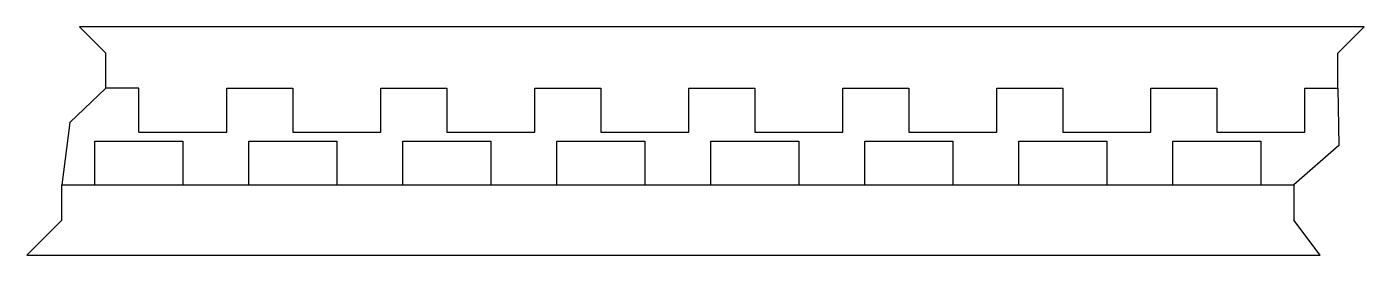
# Model space of a CAD drawing. Extents: x -3 to 149, y -3 to 23.
import ezdxf

# ---------------------------------------------------------------- set-up
doc = ezdxf.new("R2010")
doc.units = 0
doc.layers.add('default', color=7, linetype='CONTINUOUS')

msp = doc.modelspace()

# ---------------------------------------------------------------- linework, layer by layer
at = {"layer": 'default'}
for p, q in [((149, 23), (3, 23)), ((6, 20), (3, 23)), ((149, 23), (146, 20)), ((6, 16), (6, 20)), ((146, 16), (146, 20)), ((6, 16), (1.9, 12.1)), ((9.75, 16), (6, 16)), ((9.75, 11), (9.75, 16)), ((19.75, 11), (19.75, 16)), ((19.75, 16), (27.25, 16)), ((27.25, 16), (27.25, 11)), ((37.25, 11), (37.25, 16)), ((37.25, 16), (44.75, 16)), ((44.75, 16), (44.75, 11)), ((54.75, 11), (54.75, 16)), ((54.75, 16), (62.25, 16)), ((62.25, 16), (62.25, 11)), ((72.25, 11), (72.25, 16)), ((72.25, 16), (79.75, 16)), ((79.75, 16), (79.75, 11)), ((89.75, 11), (89.75, 16)), ((89.75, 16), (97.25, 16)), ((97.25, 16), (97.25, 11)), ((107.25, 11), (107.25, 16)), ((107.25, 16), (114.75, 16)), ((114.75, 16), (114.75, 11)), ((124.75, 11), (124.75, 16)), ((124.75, 16), (132.25, 16)), ((132.25, 16), (132.25, 11)), ((142.25, 11), (142.25, 16)), ((142.25, 16), (146, 16)), ((146, 16), (146.1, 9.5)), ((1.9, 12.1), (1, 5)), ((9.75, 11), (19.75, 11)), ((27.25, 11), (37.25, 11)), ((44.75, 11), (54.75, 11)), ((62.25, 11), (72.25, 11)), ((79.75, 11), (89.75, 11)), ((97.25, 11), (107.25, 11)), ((114.75, 11), (124.75, 11)), ((132.25, 11), (142.25, 11)), ((4.75, 5), (4.75, 10)), ((4.75, 10), (14.75, 10)), ((14.75, 10), (14.75, 5)), ((22.25, 5), (22.25, 10)), ((22.25, 10), (32.25, 10)), ((32.25, 10), (32.25, 5)), ((39.75, 5), (39.75, 10)), ((39.75, 10), (49.75, 10)), ((49.75, 10), (49.75, 5)), ((57.25, 5), (57.25, 10)), ((57.25, 10), (67.25, 10)), ((67.25, 10), (67.25, 5)), ((74.75, 5), (74.75, 10)), ((74.75, 10), (84.75, 10)), ((84.75, 10), (84.75, 5)), ((92.25, 5), (92.25, 10)), ((92.25, 10), (102.25, 10)), ((102.25, 10), (102.25, 5)), ((109.75, 5), (109.75, 10)), ((109.75, 10), (119.75, 10)), ((119.75, 10), (119.75, 5)), ((127.25, 5), (127.25, 10)), ((127.25, 10), (137.25, 10)), ((137.25, 10), (137.25, 5)), ((146.1, 9.5), (141, 5)), ((1, 1), (1, 5)), ((1, 5), (4.75, 5)), ((4.75, 5), (14.75, 5)), ((14.75, 5), (22.25, 5)), ((22.25, 5), (32.25, 5)), ((32.25, 5), (39.75, 5)), ((39.75, 5), (49.75, 5)), ((49.75, 5), (57.25, 5)), ((57.25, 5), (67.25, 5)), ((67.25, 5), (74.75, 5)), ((74.75, 5), (84.75, 5)), ((84.75, 5), (92.25, 5)), ((92.25, 5), (102.25, 5)), ((102.25, 5), (109.75, 5)), ((109.75, 5), (119.75, 5)), ((119.75, 5), (127.25, 5)), ((127.25, 5), (137.25, 5)), ((137.25, 5), (141, 5)), ((141, 5), (141, 1)), ((-3, -3), (1, 1)), ((144, -3), (141, 1)), ((-3, -3), (144, -3))]:
    msp.add_line(p, q, dxfattribs=at)

doc.saveas('drawing.dxf')
